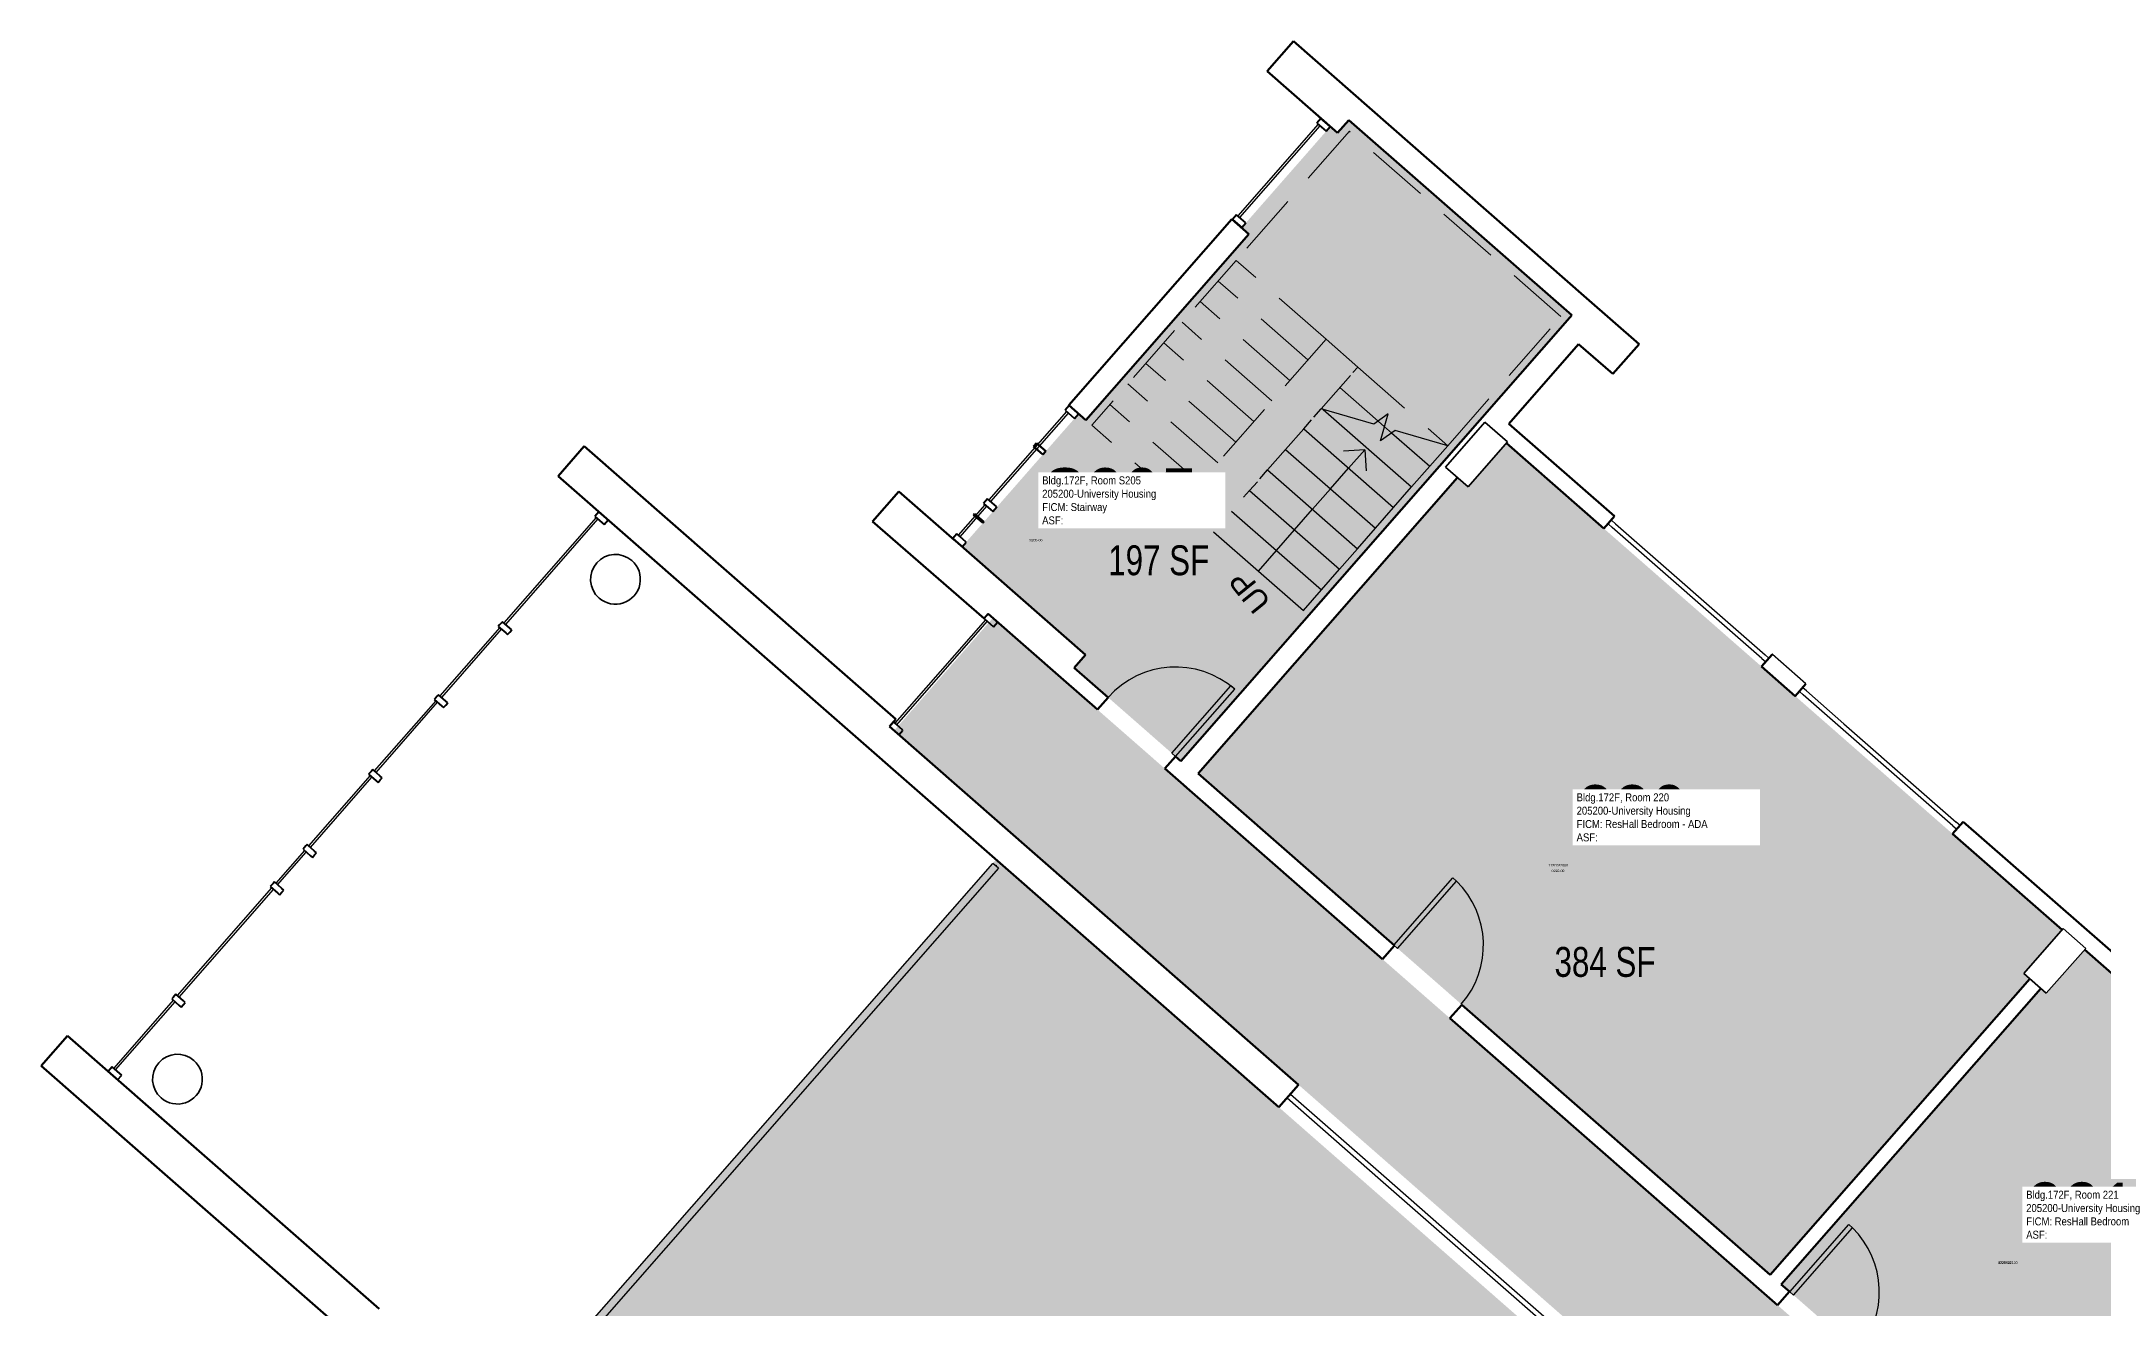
# Model space of a CAD drawing. Header units: inches. Extents: x 69234257 to 69236626, y 27656183 to 27658523.
# Drawn here: x 69234342 to 69235170, y 27658013 to 27658523 of the extents above; entities that cross this region are included whole.
import ezdxf
from ezdxf.enums import TextEntityAlignment as Align

# ---------------------------------------------------------------- set-up
doc = ezdxf.new("R2010")
doc.units = ezdxf.units.IN
doc.header["$LTSCALE"] = 100
doc.header["$MEASUREMENT"] = 0
doc.linetypes.add('DASHED2', pattern=[0.375, 0.25, -0.125])
for name, color, linetype in [('A-COLS', 5, 'CONTINUOUS'), ('A-DOOR', 2, 'CONTINUOUS'), ('A-FLOR', 3, 'CONTINUOUS'), ('A-GLAZ', 1, 'CONTINUOUS'), ('A-IDEN-RNUM', 7, 'CONTINUOUS'), ('A-IDEN-SNUM', 4, 'CONTINUOUS'), ('A-IDEN-VNUM', 4, 'CONTINUOUS'), ('A-WALL', 5, 'CONTINUOUS'), ('AREA-TEXT', 3, 'CONTINUOUS'), ('Rooms-Category-Color', 7, 'CONTINUOUS'), ('Rooms-College-Color', 7, 'CONTINUOUS'), ('Rooms-Department-Color', 7, 'CONTINUOUS'), ('Rooms-Division-Color', 7, 'CONTINUOUS'), ('Rooms-Information', 7, 'CONTINUOUS')]:
    doc.layers.add(name, color=color, linetype=linetype)
doc.styles.add('Arial', font='arial.ttf')
doc.styles.add('CP_AREA', font='arial.ttf', dxfattribs={"height": 15})
doc.styles.add('CP_ROOMSNUMBER', font='arial.ttf', dxfattribs={"height": 1})
doc.styles.add('CP_ROOMVNUMBER', font='arial.ttf', dxfattribs={"width": 0.85, "height": 0.075})

msp = doc.modelspace()

# ---------------------------------------------------------------- hatches: boundary and pattern name
at = {"layer": 'Rooms-Category-Color', "true_color": 0xadadad}
for points in [[(69234799.29, 27658233.52), (69234799.83, 27658234.14), (69234903.99, 27658353.03), (69234921.53, 27658373.06), (69234956.26, 27658412.7), (69234866.76, 27658491.1), (69234862.23, 27658485.93), (69234859.31, 27658488.48), (69234823.73, 27658447.86), (69234826.65, 27658445.31), (69234761.11, 27658370.5), (69234758.2, 27658373.05), (69234711.42, 27658319.65), (69234730.36, 27658303.05), (69234730.7, 27658302.75), (69234753.54, 27658282.75), (69234753.54, 27658282.75), (69234761.03, 27658276.18), (69234756.5, 27658271.01)], [(69235467.5, 27657559.69), (69235507.07, 27657604.86), (69235502.72, 27657608.66), (69235386.6, 27657710.39), (69235268.88, 27657813.51), (69235169.5, 27657900.58), (69235033.45, 27658019.76), (69234801.45, 27658223), (69234800.65, 27658223.7), (69234798.21, 27658225.83), (69234752.22, 27658266.12), (69234752.22, 27658266.12), (69234744.73, 27658272.69), (69234723.77, 27658291.05), (69234723.34, 27658290.56), (69234684.11, 27658245.78), (69234846.36, 27658103.65), (69234989.22, 27657978.51), (69234989.3, 27657978.61), (69234998.33, 27657970.7), (69234994.29, 27657966.09), (69234789.35, 27657732.15), (69234785.32, 27657727.55), (69234776.29, 27657735.45), (69234776.37, 27657735.55), (69234636.07, 27657858.45), (69234633.72, 27657860.51), (69234633.72, 27657860.51), (69234631.54, 27657862.42), (69234471.27, 27658002.82), (69234431.66, 27657957.59), (69234458.39, 27657934.18), (69234458.38, 27657934.17), (69234505.72, 27657892.7), (69234641.96, 27657773.35), (69234741.16, 27657686.45), (69234877.4, 27657567.1), (69234977.07, 27657479.79), (69235094.79, 27657376.67), (69235214.73, 27657271.6), (69235240.25, 27657300.74), (69235254.14, 27657316.59), (69235246.57, 27657323.22), (69235202.25, 27657362.05), (69235202.2, 27657362.09), (69235200.24, 27657363.84), (69235170.84, 27657389.61), (69235168.86, 27657391.34), (69235168.82, 27657391.38), (69235080.68, 27657468.59), (69235078.66, 27657470.36), (69235078.69, 27657470.39), (69234925.74, 27657604.45), (69234925.74, 27657604.45), (69234902.8, 27657624.55), (69234906.74, 27657629.06), (69234902.02, 27657633.19), (69234862.57, 27657667.75), (69234857.85, 27657671.89), (69234853.92, 27657667.41), (69234830.45, 27657687.98), (69234878.22, 27657742.5), (69234879.95, 27657744.48), (69234993.73, 27657874.36), (69234995.91, 27657876.85), (69235043.48, 27657931.15), (69235064.46, 27657912.77), (69235067.67, 27657909.89), (69235071.64, 27657906.41), (69235115.39, 27657868.09), (69235139.13, 27657847.29), (69235139.17, 27657847.33), (69235292.89, 27657712.65), (69235293.8, 27657711.86), (69235459.71, 27657566.52)]]:
    msp.add_hatch(color=253, dxfattribs=at).paths.add_polyline_path(points)
at = {"layer": 'Rooms-Category-Color', "true_color": 0x728ef3}
for points in [[(69235153.26, 27658165.74), (69234930.02, 27658361.3), (69234914.62, 27658343.72), (69234910.38, 27658347.43), (69234806.18, 27658228.49), (69235036.02, 27658027.15), (69235140.21, 27658146.09), (69235137.86, 27658148.15)], [(69234784.28, 27657744.57), (69234981.31, 27657969.49), (69234889.17, 27658050.2), (69234725.07, 27658193.95), (69234528.04, 27657969.04), (69234641.68, 27657870.01), (69234641.42, 27657869.72)], [(69235255.28, 27658076.36), (69235162.29, 27658157.83), (69235146.89, 27658140.25), (69235144.63, 27658142.22), (69235040.44, 27658023.28), (69235172.07, 27657907.96), (69235229.7, 27657973.75), (69235193.31, 27658005.63)]]:
    msp.add_hatch(color=171, dxfattribs=at).paths.add_polyline_path(points)
at = {"layer": 'Rooms-College-Color', "true_color": 0xadadad}
for points in [[(69234799.29, 27658233.52), (69234799.83, 27658234.14), (69234903.99, 27658353.03), (69234921.53, 27658373.06), (69234956.26, 27658412.7), (69234866.76, 27658491.1), (69234862.23, 27658485.93), (69234859.31, 27658488.48), (69234823.73, 27658447.86), (69234826.65, 27658445.31), (69234761.11, 27658370.5), (69234758.2, 27658373.05), (69234711.42, 27658319.65), (69234730.36, 27658303.05), (69234730.7, 27658302.75), (69234753.54, 27658282.75), (69234753.54, 27658282.75), (69234761.03, 27658276.18), (69234756.5, 27658271.01)], [(69235153.26, 27658165.74), (69234930.02, 27658361.3), (69234914.62, 27658343.72), (69234910.38, 27658347.43), (69234806.18, 27658228.49), (69235036.02, 27658027.15), (69235140.21, 27658146.09), (69235137.86, 27658148.15)], [(69235467.5, 27657559.69), (69235507.07, 27657604.86), (69235502.72, 27657608.66), (69235386.6, 27657710.39), (69235268.88, 27657813.51), (69235169.5, 27657900.58), (69235033.45, 27658019.76), (69234801.45, 27658223), (69234800.65, 27658223.7), (69234798.21, 27658225.83), (69234752.22, 27658266.12), (69234752.22, 27658266.12), (69234744.73, 27658272.69), (69234723.77, 27658291.05), (69234723.34, 27658290.56), (69234684.11, 27658245.78), (69234846.36, 27658103.65), (69234989.22, 27657978.51), (69234989.3, 27657978.61), (69234998.33, 27657970.7), (69234994.29, 27657966.09), (69234789.35, 27657732.15), (69234785.32, 27657727.55), (69234776.29, 27657735.45), (69234776.37, 27657735.55), (69234636.07, 27657858.45), (69234633.72, 27657860.51), (69234633.72, 27657860.51), (69234631.54, 27657862.42), (69234471.27, 27658002.82), (69234431.66, 27657957.59), (69234458.39, 27657934.18), (69234458.38, 27657934.17), (69234505.72, 27657892.7), (69234641.96, 27657773.35), (69234741.16, 27657686.45), (69234877.4, 27657567.1), (69234977.07, 27657479.79), (69235094.79, 27657376.67), (69235214.73, 27657271.6), (69235240.25, 27657300.74), (69235254.14, 27657316.59), (69235246.57, 27657323.22), (69235202.25, 27657362.05), (69235202.2, 27657362.09), (69235200.24, 27657363.84), (69235170.84, 27657389.61), (69235168.86, 27657391.34), (69235168.82, 27657391.38), (69235080.68, 27657468.59), (69235078.66, 27657470.36), (69235078.69, 27657470.39), (69234925.74, 27657604.45), (69234925.74, 27657604.45), (69234902.8, 27657624.55), (69234906.74, 27657629.06), (69234902.02, 27657633.19), (69234862.57, 27657667.75), (69234857.85, 27657671.89), (69234853.92, 27657667.41), (69234830.45, 27657687.98), (69234878.22, 27657742.5), (69234879.95, 27657744.48), (69234993.73, 27657874.36), (69234995.91, 27657876.85), (69235043.48, 27657931.15), (69235064.46, 27657912.77), (69235067.67, 27657909.89), (69235071.64, 27657906.41), (69235115.39, 27657868.09), (69235139.13, 27657847.29), (69235139.17, 27657847.33), (69235292.89, 27657712.65), (69235293.8, 27657711.86), (69235459.71, 27657566.52)], [(69234784.28, 27657744.57), (69234981.31, 27657969.49), (69234889.17, 27658050.2), (69234725.07, 27658193.95), (69234528.04, 27657969.04), (69234641.68, 27657870.01), (69234641.42, 27657869.72)], [(69235255.28, 27658076.36), (69235162.29, 27658157.83), (69235146.89, 27658140.25), (69235144.63, 27658142.22), (69235040.44, 27658023.28), (69235172.07, 27657907.96), (69235229.7, 27657973.75), (69235193.31, 27658005.63)]]:
    msp.add_hatch(color=253, dxfattribs=at).paths.add_polyline_path(points)
at = {"layer": 'Rooms-Department-Color', "true_color": 0xacacac}
for points in [[(69234799.29, 27658233.52), (69234799.83, 27658234.14), (69234903.99, 27658353.03), (69234921.53, 27658373.06), (69234956.26, 27658412.7), (69234866.76, 27658491.1), (69234862.23, 27658485.93), (69234859.31, 27658488.48), (69234823.73, 27658447.86), (69234826.65, 27658445.31), (69234761.11, 27658370.5), (69234758.2, 27658373.05), (69234711.42, 27658319.65), (69234730.36, 27658303.05), (69234730.7, 27658302.75), (69234753.54, 27658282.75), (69234753.54, 27658282.75), (69234761.03, 27658276.18), (69234756.5, 27658271.01)], [(69235467.5, 27657559.69), (69235507.07, 27657604.86), (69235502.72, 27657608.66), (69235386.6, 27657710.39), (69235268.88, 27657813.51), (69235169.5, 27657900.58), (69235033.45, 27658019.76), (69234801.45, 27658223), (69234800.65, 27658223.7), (69234798.21, 27658225.83), (69234752.22, 27658266.12), (69234752.22, 27658266.12), (69234744.73, 27658272.69), (69234723.77, 27658291.05), (69234723.34, 27658290.56), (69234684.11, 27658245.78), (69234846.36, 27658103.65), (69234989.22, 27657978.51), (69234989.3, 27657978.61), (69234998.33, 27657970.7), (69234994.29, 27657966.09), (69234789.35, 27657732.15), (69234785.32, 27657727.55), (69234776.29, 27657735.45), (69234776.37, 27657735.55), (69234636.07, 27657858.45), (69234633.72, 27657860.51), (69234633.72, 27657860.51), (69234631.54, 27657862.42), (69234471.27, 27658002.82), (69234431.66, 27657957.59), (69234458.39, 27657934.18), (69234458.38, 27657934.17), (69234505.72, 27657892.7), (69234641.96, 27657773.35), (69234741.16, 27657686.45), (69234877.4, 27657567.1), (69234977.07, 27657479.79), (69235094.79, 27657376.67), (69235214.73, 27657271.6), (69235240.25, 27657300.74), (69235254.14, 27657316.59), (69235246.57, 27657323.22), (69235202.25, 27657362.05), (69235202.2, 27657362.09), (69235200.24, 27657363.84), (69235170.84, 27657389.61), (69235168.86, 27657391.34), (69235168.82, 27657391.38), (69235080.68, 27657468.59), (69235078.66, 27657470.36), (69235078.69, 27657470.39), (69234925.74, 27657604.45), (69234925.74, 27657604.45), (69234902.8, 27657624.55), (69234906.74, 27657629.06), (69234902.02, 27657633.19), (69234862.57, 27657667.75), (69234857.85, 27657671.89), (69234853.92, 27657667.41), (69234830.45, 27657687.98), (69234878.22, 27657742.5), (69234879.95, 27657744.48), (69234993.73, 27657874.36), (69234995.91, 27657876.85), (69235043.48, 27657931.15), (69235064.46, 27657912.77), (69235067.67, 27657909.89), (69235071.64, 27657906.41), (69235115.39, 27657868.09), (69235139.13, 27657847.29), (69235139.17, 27657847.33), (69235292.89, 27657712.65), (69235293.8, 27657711.86), (69235459.71, 27657566.52)]]:
    msp.add_hatch(color=253, dxfattribs=at).paths.add_polyline_path(points)
at = {"layer": 'Rooms-Department-Color', "true_color": 0x604aed}
for points in [[(69235153.26, 27658165.74), (69234930.02, 27658361.3), (69234914.62, 27658343.72), (69234910.38, 27658347.43), (69234806.18, 27658228.49), (69235036.02, 27658027.15), (69235140.21, 27658146.09), (69235137.86, 27658148.15)], [(69234784.28, 27657744.57), (69234981.31, 27657969.49), (69234889.17, 27658050.2), (69234725.07, 27658193.95), (69234528.04, 27657969.04), (69234641.68, 27657870.01), (69234641.42, 27657869.72)], [(69235255.28, 27658076.36), (69235162.29, 27658157.83), (69235146.89, 27658140.25), (69235144.63, 27658142.22), (69235040.44, 27658023.28), (69235172.07, 27657907.96), (69235229.7, 27657973.75), (69235193.31, 27658005.63)]]:
    msp.add_hatch(color=173, dxfattribs=at).paths.add_polyline_path(points)
at = {"layer": 'Rooms-Division-Color', "true_color": 0xadadad}
for points in [[(69234799.29, 27658233.52), (69234799.83, 27658234.14), (69234903.99, 27658353.03), (69234921.53, 27658373.06), (69234956.26, 27658412.7), (69234866.76, 27658491.1), (69234862.23, 27658485.93), (69234859.31, 27658488.48), (69234823.73, 27658447.86), (69234826.65, 27658445.31), (69234761.11, 27658370.5), (69234758.2, 27658373.05), (69234711.42, 27658319.65), (69234730.36, 27658303.05), (69234730.7, 27658302.75), (69234753.54, 27658282.75), (69234753.54, 27658282.75), (69234761.03, 27658276.18), (69234756.5, 27658271.01)], [(69235467.5, 27657559.69), (69235507.07, 27657604.86), (69235502.72, 27657608.66), (69235386.6, 27657710.39), (69235268.88, 27657813.51), (69235169.5, 27657900.58), (69235033.45, 27658019.76), (69234801.45, 27658223), (69234800.65, 27658223.7), (69234798.21, 27658225.83), (69234752.22, 27658266.12), (69234752.22, 27658266.12), (69234744.73, 27658272.69), (69234723.77, 27658291.05), (69234723.34, 27658290.56), (69234684.11, 27658245.78), (69234846.36, 27658103.65), (69234989.22, 27657978.51), (69234989.3, 27657978.61), (69234998.33, 27657970.7), (69234994.29, 27657966.09), (69234789.35, 27657732.15), (69234785.32, 27657727.55), (69234776.29, 27657735.45), (69234776.37, 27657735.55), (69234636.07, 27657858.45), (69234633.72, 27657860.51), (69234633.72, 27657860.51), (69234631.54, 27657862.42), (69234471.27, 27658002.82), (69234431.66, 27657957.59), (69234458.39, 27657934.18), (69234458.38, 27657934.17), (69234505.72, 27657892.7), (69234641.96, 27657773.35), (69234741.16, 27657686.45), (69234877.4, 27657567.1), (69234977.07, 27657479.79), (69235094.79, 27657376.67), (69235214.73, 27657271.6), (69235240.25, 27657300.74), (69235254.14, 27657316.59), (69235246.57, 27657323.22), (69235202.25, 27657362.05), (69235202.2, 27657362.09), (69235200.24, 27657363.84), (69235170.84, 27657389.61), (69235168.86, 27657391.34), (69235168.82, 27657391.38), (69235080.68, 27657468.59), (69235078.66, 27657470.36), (69235078.69, 27657470.39), (69234925.74, 27657604.45), (69234925.74, 27657604.45), (69234902.8, 27657624.55), (69234906.74, 27657629.06), (69234902.02, 27657633.19), (69234862.57, 27657667.75), (69234857.85, 27657671.89), (69234853.92, 27657667.41), (69234830.45, 27657687.98), (69234878.22, 27657742.5), (69234879.95, 27657744.48), (69234993.73, 27657874.36), (69234995.91, 27657876.85), (69235043.48, 27657931.15), (69235064.46, 27657912.77), (69235067.67, 27657909.89), (69235071.64, 27657906.41), (69235115.39, 27657868.09), (69235139.13, 27657847.29), (69235139.17, 27657847.33), (69235292.89, 27657712.65), (69235293.8, 27657711.86), (69235459.71, 27657566.52)]]:
    msp.add_hatch(color=253, dxfattribs=at).paths.add_polyline_path(points)
at = {"layer": 'Rooms-Division-Color', "true_color": 0x604aed}
for points in [[(69235153.26, 27658165.74), (69234930.02, 27658361.3), (69234914.62, 27658343.72), (69234910.38, 27658347.43), (69234806.18, 27658228.49), (69235036.02, 27658027.15), (69235140.21, 27658146.09), (69235137.86, 27658148.15)], [(69234784.28, 27657744.57), (69234981.31, 27657969.49), (69234889.17, 27658050.2), (69234725.07, 27658193.95), (69234528.04, 27657969.04), (69234641.68, 27657870.01), (69234641.42, 27657869.72)], [(69235255.28, 27658076.36), (69235162.29, 27658157.83), (69235146.89, 27658140.25), (69235144.63, 27658142.22), (69235040.44, 27658023.28), (69235172.07, 27657907.96), (69235229.7, 27657973.75), (69235193.31, 27658005.63)]]:
    msp.add_hatch(color=173, dxfattribs=at).paths.add_polyline_path(points)

# ---------------------------------------------------------------- linework, layer by layer
at = {"layer": 'A-COLS', "lineweight": 35}
for p, q in [((69234905.59, 27658351.63), (69234921.41, 27658369.68)), ((69234921.41, 27658369.68), (69234930.43, 27658361.77)), ((69234930.43, 27658361.77), (69234914.62, 27658343.72)), ((69234914.62, 27658343.72), (69234905.59, 27658351.63)), ((69235137.86, 27658148.15), (69235153.67, 27658166.21)), ((69235153.67, 27658166.21), (69235162.7, 27658158.3)), ((69235162.7, 27658158.3), (69235146.89, 27658140.25)), ((69235146.89, 27658140.25), (69235137.86, 27658148.15))]:
    msp.add_line(p, q, dxfattribs=at)
for centre, start, end in [((69234572.21, 27658306.57), 48.78062, 228.78062), ((69234572.21, 27658306.57), 228.78062, 48.78062), ((69234396.28, 27658105.74), 48.78062, 228.78062), ((69234396.28, 27658105.74), 228.78062, 48.78062)]:
    msp.add_arc(centre, 10, start, end, dxfattribs=at)
at = {"layer": 'A-DOOR'}
for p, q in [((69234795.69, 27658236.66), (69234819.42, 27658263.74)), ((69234797.2, 27658235.34), (69234820.92, 27658262.42)), ((69234820.92, 27658262.42), (69234819.42, 27658263.74)), ((69234797.2, 27658235.34), (69234795.69, 27658236.66)), ((69234884.82, 27658159.58), (69234908.5, 27658186.62)), ((69234886.32, 27658158.26), (69234910.01, 27658185.3)), ((69234908.5, 27658186.62), (69234910.01, 27658185.3)), ((69234884.82, 27658159.58), (69234886.32, 27658158.26)), ((69235043.82, 27658020.29), (69235067.51, 27658047.32)), ((69235045.33, 27658018.97), (69235069.01, 27658046.01)), ((69235067.51, 27658047.32), (69235069.01, 27658046.01)), ((69235043.82, 27658020.29), (69235045.33, 27658018.97))]:
    msp.add_line(p, q, dxfattribs=at)
at = {"layer": 'A-DOOR', "lineweight": 25}
for centre, start, end in [((69234797.2, 27658235.34), 48.78007, 138.78007), ((69234884.82, 27658159.58), 318.78062, 45.59588), ((69235043.82, 27658020.29), 318.78062, 45.59588)]:
    msp.add_arc(centre, 36, start, end, dxfattribs=at)
at = {"layer": 'A-FLOR', "linetype": 'DASHED2', "lineweight": 5}
for p, q in [((69234866.96, 27658486.59), (69234821.49, 27658434.69)), ((69234951.95, 27658412.14), (69234866.96, 27658486.59)), ((69234821.49, 27658434.69), (69234763.51, 27658368.5)), ((69234857.6, 27658403.06), (69234821.49, 27658434.69)), ((69234850.35, 27658394.79), (69234814.25, 27658426.42)), ((69234843.1, 27658386.51), (69234807, 27658418.14)), ((69234835.85, 27658378.24), (69234799.75, 27658409.87)), ((69234906.48, 27658360.24), (69234951.95, 27658412.14)), ((69234828.61, 27658369.97), (69234792.5, 27658401.6)), ((69234857.6, 27658403.06), (69234799.61, 27658336.87)), ((69234857.6, 27658403.06), (69234870.37, 27658391.87)), ((69234821.36, 27658361.69), (69234785.25, 27658393.32)), ((69234868.4, 27658389.62), (69234870.37, 27658391.87)), ((69234870.37, 27658391.87), (69234906.48, 27658360.24)), ((69234814.11, 27658353.42), (69234778, 27658385.05)), ((69234855.62, 27658375.04), (69234867.41, 27658388.49)), ((69234863.13, 27658383.6), (69234878.49, 27658370.14)), ((69234806.86, 27658345.14), (69234770.76, 27658376.77)), ((69234855.88, 27658375.32), (69234856.49, 27658374.78)), ((69234799.61, 27658336.87), (69234763.51, 27658368.5)), ((69234881.11, 27658367.84), (69234883.93, 27658365.37))]:
    msp.add_line(p, q, dxfattribs=at)
at = {"layer": 'A-FLOR'}
for p, q in [((69234852.75, 27658371.75), (69234855.62, 27658375.04)), ((69234876.73, 27658368.9), (69234855.62, 27658375.04)), ((69234856.49, 27658374.78), (69234891.98, 27658343.7)), ((69234882.62, 27658373.04), (69234876.73, 27658368.9)), ((69234879.48, 27658362.24), (69234882.62, 27658373.04)), ((69234841.38, 27658358.78), (69234848.63, 27658367.05)), ((69234848.63, 27658367.05), (69234851.76, 27658370.62)), ((69234848.63, 27658367.05), (69234884.73, 27658335.42)), ((69234878.49, 27658370.14), (69234881.11, 27658367.84)), ((69234885.37, 27658366.38), (69234879.48, 27658362.24)), ((69234883.93, 27658365.37), (69234899.23, 27658351.97)), ((69234906.48, 27658360.24), (69234885.37, 27658366.38)), ((69234834.13, 27658350.5), (69234841.38, 27658358.78)), ((69234841.38, 27658358.78), (69234877.49, 27658327.15)), ((69234873.14, 27658358.61), (69234864.68, 27658358.05)), ((69234866.68, 27658351.24), (69234873.14, 27658358.61)), ((69234873.14, 27658358.61), (69234873.7, 27658350.15)), ((69234899.23, 27658351.97), (69234906.48, 27658360.24)), ((69234831, 27658346.93), (69234834.13, 27658350.5)), ((69234834.13, 27658350.5), (69234870.24, 27658318.87)), ((69234859.43, 27658342.96), (69234866.68, 27658351.24)), ((69234891.98, 27658343.7), (69234899.23, 27658351.97)), ((69234824.5, 27658339.51), (69234826.88, 27658342.23)), ((69234826.88, 27658342.23), (69234830.01, 27658345.8)), ((69234826.88, 27658342.23), (69234862.99, 27658310.6)), ((69234852.18, 27658334.69), (69234859.43, 27658342.96)), ((69234884.73, 27658335.42), (69234891.98, 27658343.7)), ((69234819.63, 27658333.95), (69234855.74, 27658302.32)), ((69234844.94, 27658326.41), (69234852.18, 27658334.69)), ((69234877.49, 27658327.15), (69234884.73, 27658335.42)), ((69234812.39, 27658325.68), (69234848.49, 27658294.05)), ((69234837.69, 27658318.14), (69234844.94, 27658326.41)), ((69234870.24, 27658318.87), (69234877.49, 27658327.15)), ((69234830.44, 27658309.87), (69234837.69, 27658318.14)), ((69234862.99, 27658310.6), (69234870.24, 27658318.87)), ((69234855.74, 27658302.32), (69234862.99, 27658310.6)), ((69234848.49, 27658294.05), (69234855.74, 27658302.32))]:
    msp.add_line(p, q, dxfattribs=at)
at = {"layer": 'A-GLAZ'}
for p, q in [((69234854.47, 27658489.4), (69234822.18, 27658452.55)), ((69234822.93, 27658451.89), (69234855.22, 27658488.74)), ((69234855.22, 27658488.74), (69234854.47, 27658489.4)), ((69234822.18, 27658452.55), (69234822.93, 27658451.89)), ((69234753.34, 27658373.98), (69234722.21, 27658338.44)), ((69234722.96, 27658337.78), (69234754.1, 27658373.32)), ((69234754.11, 27658373.31), (69234753.36, 27658373.97)), ((69234564.43, 27658331.35), (69234527.36, 27658289.04)), ((69234528.12, 27658288.38), (69234565.18, 27658330.69)), ((69234565.18, 27658330.69), (69234564.43, 27658331.35)), ((69234720.56, 27658336.56), (69234709.85, 27658324.34)), ((69234710.61, 27658323.68), (69234721.31, 27658335.9)), ((69234721.31, 27658335.9), (69234720.56, 27658336.56)), ((69234722.21, 27658338.44), (69234722.96, 27658337.78)), ((69234709.87, 27658324.33), (69234710.62, 27658323.67)), ((69234971.01, 27658328.72), (69234972.51, 27658327.4)), ((69234973.83, 27658328.91), (69234972.32, 27658330.23)), ((69234987.55, 27658314.23), (69234972.51, 27658327.4)), ((69234973.83, 27658328.91), (69234988.87, 27658315.73)), ((69235017.64, 27658287.87), (69234987.55, 27658314.23)), ((69234988.87, 27658315.73), (69235018.96, 27658289.37)), ((69234720.8, 27658290.32), (69234684.44, 27658248.81)), ((69234685.2, 27658248.16), (69234721.56, 27658289.66)), ((69234721.56, 27658289.66), (69234720.8, 27658290.32)), ((69235018.96, 27658289.37), (69235034, 27658276.19)), ((69234525.72, 27658287.16), (69234501.65, 27658259.69)), ((69234502.41, 27658259.03), (69234526.47, 27658286.5)), ((69234526.47, 27658286.5), (69234525.72, 27658287.16)), ((69234527.36, 27658289.04), (69234528.12, 27658288.38)), ((69235032.69, 27658274.69), (69235017.64, 27658287.87)), ((69235032.69, 27658274.69), (69235034.19, 27658273.37)), ((69235035.51, 27658274.88), (69235034, 27658276.19)), ((69234500.01, 27658257.81), (69234475.3, 27658229.61)), ((69234476.05, 27658228.95), (69234500.76, 27658257.15)), ((69234500.76, 27658257.15), (69234500.01, 27658257.81)), ((69234501.65, 27658259.69), (69234502.41, 27658259.03)), ((69235047.73, 27658261.51), (69235049.23, 27658260.19)), ((69235050.55, 27658261.7), (69235049.05, 27658263.01)), ((69235064.28, 27658247.01), (69235049.23, 27658260.19)), ((69235050.55, 27658261.7), (69235065.6, 27658248.52)), ((69234684.44, 27658248.81), (69234685.2, 27658248.16)), ((69235065.6, 27658248.52), (69235095.68, 27658222.16)), ((69235094.37, 27658220.66), (69235064.28, 27658247.01)), ((69234473.65, 27658227.72), (69234448.94, 27658199.52)), ((69234449.69, 27658198.86), (69234474.4, 27658227.07)), ((69234474.4, 27658227.07), (69234473.65, 27658227.72)), ((69234475.3, 27658229.61), (69234476.05, 27658228.95)), ((69235109.41, 27658207.48), (69235094.37, 27658220.66)), ((69235095.68, 27658222.16), (69235110.73, 27658208.98)), ((69235109.41, 27658207.48), (69235110.91, 27658206.16)), ((69235112.23, 27658207.66), (69235110.73, 27658208.98)), ((69234448.94, 27658199.52), (69234449.69, 27658198.86)), ((69234447.29, 27658197.64), (69234435.76, 27658184.47)), ((69234436.51, 27658183.81), (69234448.04, 27658196.98)), ((69234448.04, 27658196.98), (69234447.29, 27658197.64)), ((69234434.11, 27658182.59), (69234396.22, 27658139.34)), ((69234396.98, 27658138.68), (69234434.86, 27658181.93)), ((69234434.86, 27658181.93), (69234434.11, 27658182.59)), ((69234435.76, 27658184.47), (69234436.51, 27658183.81)), ((69234394.58, 27658137.46), (69234370.7, 27658110.2)), ((69234371.45, 27658109.54), (69234395.33, 27658136.8)), ((69234395.33, 27658136.8), (69234394.58, 27658137.46)), ((69234396.22, 27658139.34), (69234396.98, 27658138.68)), ((69234370.7, 27658110.2), (69234371.45, 27658109.54)), ((69234843.27, 27658099.71), (69234880.79, 27658066.84)), ((69234841.95, 27658098.21), (69234879.48, 27658065.33)), ((69234880.79, 27658066.84), (69234918.32, 27658033.96)), ((69234879.48, 27658065.33), (69234917, 27658032.46)), ((69234917, 27658032.46), (69234954.53, 27657999.58)), ((69234918.32, 27658033.96), (69234955.85, 27658001.09))]:
    msp.add_line(p, q, dxfattribs=at)
at = {"layer": 'A-GLAZ', "lineweight": 40}
for p, q in [((69234855.55, 27658491.78), (69234853.91, 27658489.9)), ((69234853.91, 27658489.9), (69234857.67, 27658486.6)), ((69234859.31, 27658488.48), (69234855.55, 27658491.78)), ((69234857.67, 27658486.6), (69234859.31, 27658488.48)), ((69234754.44, 27658376.35), (69234752.79, 27658374.47)), ((69234752.79, 27658374.47), (69234756.55, 27658371.17)), ((69234758.2, 27658373.05), (69234754.44, 27658376.35)), ((69234756.55, 27658371.17), (69234758.2, 27658373.05)), ((69234683.88, 27658249.31), (69234682.23, 27658247.43)), ((69234687.64, 27658246.01), (69234683.88, 27658249.31)), ((69234682.23, 27658247.43), (69234685.99, 27658244.13)), ((69234685.99, 27658244.13), (69234687.64, 27658246.01)), ((69234370.13, 27658110.7), (69234368.49, 27658108.82)), ((69234368.49, 27658108.82), (69234371.49, 27658106.18)), ((69234373.14, 27658108.06), (69234370.13, 27658110.7)), ((69234372.25, 27658105.52), (69234373.89, 27658107.4)), ((69234373.89, 27658107.4), (69234373.14, 27658108.06)), ((69234371.49, 27658106.18), (69234372.25, 27658105.52))]:
    msp.add_line(p, q, dxfattribs=at)
at = {"layer": 'A-GLAZ', "lineweight": 40, "extrusion": (0, 0, -1)}
for p, q in [((69234821.62, 27658453.04), (69234819.97, 27658451.16)), ((69234819.97, 27658451.16), (69234823.73, 27658447.86)), ((69234825.38, 27658449.74), (69234821.62, 27658453.04)), ((69234823.73, 27658447.86), (69234825.38, 27658449.74)), ((69234721.65, 27658338.94), (69234720, 27658337.06)), ((69234725.41, 27658335.64), (69234721.65, 27658338.94)), ((69234565.51, 27658333.73), (69234563.87, 27658331.85)), ((69234563.87, 27658331.85), (69234566.87, 27658329.21)), ((69234568.52, 27658331.09), (69234565.51, 27658333.73)), ((69234569.27, 27658330.43), (69234568.52, 27658331.09)), ((69234720, 27658337.06), (69234723.76, 27658333.76)), ((69234723.76, 27658333.76), (69234725.41, 27658335.64)), ((69234566.87, 27658329.21), (69234567.63, 27658328.55)), ((69234567.63, 27658328.55), (69234569.27, 27658330.43)), ((69234709.3, 27658324.82), (69234707.66, 27658322.94)), ((69234707.66, 27658322.94), (69234708.41, 27658322.28)), ((69234713.06, 27658321.53), (69234709.3, 27658324.82)), ((69234711.42, 27658319.65), (69234713.06, 27658321.53)), ((69234526.8, 27658289.53), (69234526.31, 27658288.97)), ((69234529.81, 27658286.9), (69234526.8, 27658289.53)), ((69234721.89, 27658292.69), (69234720.24, 27658290.81)), ((69234720.24, 27658290.81), (69234724, 27658287.52)), ((69234725.65, 27658289.4), (69234721.89, 27658292.69)), ((69234724, 27658287.52), (69234725.65, 27658289.4)), ((69234525.65, 27658288.22), (69234525.15, 27658287.65)), ((69234525.15, 27658287.65), (69234528.16, 27658285.02)), ((69234526.31, 27658288.97), (69234525.65, 27658288.22)), ((69234528.16, 27658285.02), (69234528.91, 27658284.36)), ((69234528.91, 27658284.36), (69234529.82, 27658285.39)), ((69234530.56, 27658286.24), (69234529.81, 27658286.9)), ((69234529.82, 27658285.39), (69234530.56, 27658286.24)), ((69234499.94, 27658258.87), (69234499.44, 27658258.31)), ((69234499.44, 27658258.31), (69234502.45, 27658255.67)), ((69234500.6, 27658259.62), (69234499.94, 27658258.87)), ((69234501.09, 27658260.19), (69234500.6, 27658259.62)), ((69234504.1, 27658257.55), (69234501.09, 27658260.19)), ((69234503.2, 27658255.01), (69234504.11, 27658256.05)), ((69234504.85, 27658256.89), (69234504.1, 27658257.55)), ((69234504.11, 27658256.05), (69234504.85, 27658256.89)), ((69234502.45, 27658255.67), (69234503.2, 27658255.01)), ((69234473.58, 27658228.78), (69234473.08, 27658228.22)), ((69234473.08, 27658228.22), (69234476.09, 27658225.58)), ((69234474.24, 27658229.54), (69234473.58, 27658228.78)), ((69234474.73, 27658230.1), (69234474.24, 27658229.54)), ((69234477.74, 27658227.46), (69234474.73, 27658230.1)), ((69234476.09, 27658225.58), (69234476.85, 27658224.92)), ((69234476.85, 27658224.92), (69234477.75, 27658225.96)), ((69234478.49, 27658226.8), (69234477.74, 27658227.46)), ((69234477.75, 27658225.96), (69234478.49, 27658226.8)), ((69234447.22, 27658198.7), (69234446.73, 27658198.13)), ((69234446.73, 27658198.13), (69234449.74, 27658195.5)), ((69234447.88, 27658199.45), (69234447.22, 27658198.7)), ((69234448.37, 27658200.01), (69234447.88, 27658199.45)), ((69234451.38, 27658197.38), (69234448.37, 27658200.01)), ((69234449.74, 27658195.5), (69234450.49, 27658194.84)), ((69234450.49, 27658194.84), (69234451.39, 27658195.87)), ((69234452.14, 27658196.72), (69234451.38, 27658197.38)), ((69234451.39, 27658195.87), (69234452.14, 27658196.72)), ((69234434.04, 27658183.65), (69234433.55, 27658183.09)), ((69234433.55, 27658183.09), (69234436.56, 27658180.45)), ((69234434.7, 27658184.4), (69234434.04, 27658183.65)), ((69234435.2, 27658184.97), (69234434.7, 27658184.4)), ((69234438.2, 27658182.33), (69234435.2, 27658184.97)), ((69234438.96, 27658181.67), (69234438.2, 27658182.33)), ((69234438.22, 27658180.83), (69234438.96, 27658181.67)), ((69234436.56, 27658180.45), (69234437.31, 27658179.79)), ((69234437.31, 27658179.79), (69234438.22, 27658180.83)), ((69234394.51, 27658138.52), (69234394.01, 27658137.96)), ((69234394.01, 27658137.96), (69234397.02, 27658135.32)), ((69234395.16, 27658139.27), (69234394.51, 27658138.52)), ((69234395.66, 27658139.84), (69234395.16, 27658139.27)), ((69234398.67, 27658137.2), (69234395.66, 27658139.84)), ((69234397.02, 27658135.32), (69234397.77, 27658134.66)), ((69234397.77, 27658134.66), (69234398.68, 27658135.7)), ((69234399.42, 27658136.54), (69234398.67, 27658137.2)), ((69234398.68, 27658135.7), (69234399.42, 27658136.54))]:
    msp.add_line(p, q, dxfattribs=at)
at = {"layer": 'A-WALL', "lineweight": 50}
for p, q in [((69234844.47, 27658522.76), (69234833.93, 27658510.72)), ((69234962.27, 27658419.56), (69234844.47, 27658522.76)), ((69234833.93, 27658510.72), (69234862.23, 27658485.93)), ((69234862.23, 27658485.93), (69234866.76, 27658491.1)), ((69234866.76, 27658491.1), (69234956.26, 27658412.7)), ((69234819.78, 27658451.32), (69234754.25, 27658376.52)), ((69234826.65, 27658445.31), (69234819.78, 27658451.32)), ((69234761.11, 27658370.5), (69234826.65, 27658445.31)), ((69234983.33, 27658401.11), (69234962.27, 27658419.56)), ((69234951.73, 27658407.53), (69234799.29, 27658233.52)), ((69234956.26, 27658412.7), (69234951.73, 27658407.53)), ((69234931.01, 27658369.08), (69234959.06, 27658401.1)), ((69234959.06, 27658401.1), (69234972.79, 27658389.08)), ((69234972.79, 27658389.08), (69234983.33, 27658401.11)), ((69234754.25, 27658376.52), (69234761.11, 27658370.5)), ((69234973.45, 27658331.9), (69234931.01, 27658369.08)), ((69234559.7, 27658360.09), (69234549.15, 27658348.06)), ((69234559.7, 27658360.09), (69234549.15, 27658348.06)), ((69234684.87, 27658250.44), (69234559.7, 27658360.09)), ((69234741.26, 27658361.3), (69234740.11, 27658359.99)), ((69234740.11, 27658359.99), (69234743.87, 27658356.69)), ((69234745.02, 27658358.01), (69234741.26, 27658361.3)), ((69234743.87, 27658356.69), (69234745.02, 27658358.01)), ((69234930.02, 27658361.3), (69234969.17, 27658327.01)), ((69234549.15, 27658348.06), (69234838.65, 27658094.45)), ((69234806.18, 27658228.49), (69234910.38, 27658347.43)), ((69234686.02, 27658341.89), (69234675.48, 27658329.86)), ((69234708.41, 27658322.28), (69234686.02, 27658341.89)), ((69234716.39, 27658332.91), (69234716.06, 27658332.53)), ((69234716.06, 27658332.53), (69234719.82, 27658329.24)), ((69234720.15, 27658329.61), (69234716.39, 27658332.91)), ((69234969.17, 27658327.01), (69234973.45, 27658331.9)), ((69234675.48, 27658329.86), (69234720.24, 27658290.81)), ((69234761.03, 27658276.18), (69234707.66, 27658322.94)), ((69234719.82, 27658329.24), (69234720.15, 27658329.61)), ((69234721.89, 27658292.69), (69234752.22, 27658266.12)), ((69234756.5, 27658271.01), (69234761.03, 27658276.18)), ((69235036.83, 27658276.38), (69235032.54, 27658271.49)), ((69235036.87, 27658276.34), (69235036.83, 27658276.38)), ((69234752.22, 27658266.12), (69234765.76, 27658254.26)), ((69234770.04, 27658259.15), (69234756.5, 27658271.01)), ((69235032.54, 27658271.49), (69235046.08, 27658259.63)), ((69235046.08, 27658259.63), (69235050.36, 27658264.52)), ((69234765.76, 27658254.26), (69234770.04, 27658259.15)), ((69234682.23, 27658247.43), (69234684.87, 27658250.44)), ((69234846.56, 27658103.47), (69234682.23, 27658247.43)), ((69234797.12, 27658235.43), (69234792.84, 27658230.54)), ((69234799.29, 27658233.52), (69234797.12, 27658235.43)), ((69234792.84, 27658230.54), (69234801.4, 27658223.03)), ((69234800.65, 27658223.7), (69234880.28, 27658153.94)), ((69234885.06, 27658159.39), (69234806.18, 27658228.49)), ((69235113.55, 27658209.17), (69235109.27, 27658204.28)), ((69235191.58, 27658140.81), (69235113.55, 27658209.17)), ((69235109.27, 27658204.28), (69235153.26, 27658165.74)), ((69234880.28, 27658153.94), (69234885.06, 27658159.39)), ((69235162.29, 27658157.83), (69235187.3, 27658135.92)), ((69235140.21, 27658146.09), (69235036.02, 27658027.15)), ((69235040.44, 27658023.28), (69235144.63, 27658142.22)), ((69234912.14, 27658135.67), (69234907.36, 27658130.22)), ((69235036.02, 27658027.15), (69234912.14, 27658135.67)), ((69234907.36, 27658130.22), (69235038.95, 27658014.94)), ((69234352.13, 27658123.15), (69234341.58, 27658111.11)), ((69234477.3, 27658013.49), (69234352.13, 27658123.15)), ((69234341.58, 27658111.11), (69234466.76, 27658001.46)), ((69234838.65, 27658094.45), (69234846.56, 27658103.47)), ((69235038.95, 27658014.94), (69235043.72, 27658020.4)), ((69235043.72, 27658020.4), (69235040.44, 27658023.28))]:
    msp.add_line(p, q, dxfattribs=at)
at = {"layer": 'A-WALL'}
for p, q in [((69235050.36, 27658264.52), (69235036.87, 27658276.34)), ((69235046.28, 27658259.46), (69235046.08, 27658259.63)), ((69234529.69, 27657970.92), (69234723.75, 27658192.44)), ((69234726.01, 27658190.46), (69234531.95, 27657968.94)), ((69234726.01, 27658190.46), (69234723.75, 27658192.44)), ((69234724.97, 27658191.74), (69234724.79, 27658191.53)), ((69234724.97, 27658191.74), (69234725.07, 27658191.66)), ((69234724.98, 27658191.37), (69234725.16, 27658191.58)), ((69234725.07, 27658191.66), (69234725.16, 27658191.58))]:
    msp.add_line(p, q, dxfattribs=at)

# ---------------------------------------------------------------- texts
at = {"layer": 'A-FLOR', "style": 'Arial'}
msp.add_text('UP', height=9, rotation=128.78062, dxfattribs=at).set_placement((69234835.86, 27658297.52))
at = {"layer": 'A-IDEN-RNUM', "style": 'CP_ROOMSNUMBER'}
for s, p in [('S205-00', (69234738.4, 27658321.79)), ('0220-00', (69234948.19, 27658188.94)), ('0221-00', (69235127.59, 27658031.53))]:
    msp.add_text(s, height=1, dxfattribs=at).set_placement(p)
at = {"layer": 'A-IDEN-SNUM', "style": 'CP_ROOMSNUMBER'}
for s, p in [('172FS20500', (69234763.95, 27658339.9)), ('172F022000', (69234946.94, 27658191.19)), ('172F022100', (69235127.5, 27658031.53))]:
    msp.add_text(s, height=1, dxfattribs=at).set_placement(p)
at = {"layer": 'A-IDEN-VNUM', "style": 'CP_ROOMVNUMBER', "width": 0.85}
for s, p in [('S205', (69234774.78, 27658321.93)), ('220', (69234980.54, 27658194.58)), ('221', (69235161.1, 27658034.93))]:
    msp.add_text(s, height=22.5, dxfattribs=at).set_placement(p, align=Align.BOTTOM_CENTER)
at = {"layer": 'AREA-TEXT', "style": 'CP_AREA', "width": 0.75}
for s, p in [('197 SF', (69234790.4, 27658320.22)), ('384 SF', (69234969.64, 27658158.85))]:
    msp.add_text(s, height=12, dxfattribs=at).set_placement(p, align=Align.TOP_CENTER)

# ---------------------------------------------------------------- next in the draw order: texts
at = {"layer": 'Rooms-Information', "char_height": 3.2143, "width": 72, "attachment_point": 7, "style": 'CP_ROOMVNUMBER', "bg_fill": 3, "box_fill_scale": 1.5, "bg_fill_color": 256, "bg_fill_true_color": 13158600, "bg_fill_transparency": 0}
for s, insert in [('Bldg.172F, Room S205^M^J205200-University Housing^M^JFICM: Stairway^M^JASF: ', (69234743.59, 27658328.59)), ('Bldg.172F, Room 220^M^J205200-University Housing^M^JFICM: ResHall Bedroom - ADA^M^JASF: ', (69234958.25, 27658201.24)), ('Bldg.172F, Room 221^M^J205200-University Housing^M^JFICM: ResHall Bedroom^M^JASF: ', (69235138.81, 27658041.59))]:
    msp.add_mtext(s, dxfattribs=dict(at, insert=insert))

doc.saveas('drawing.dxf')
